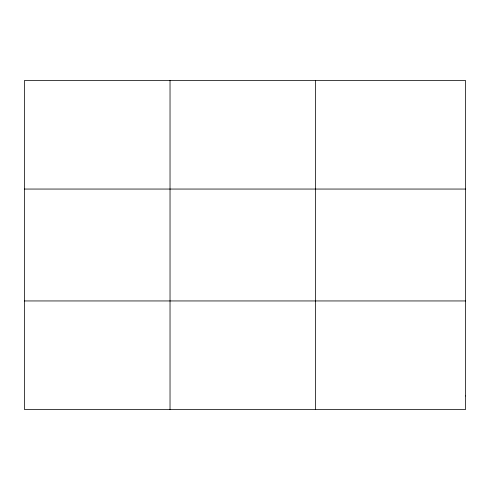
<?xml version="1.0" encoding="UTF-8"?>
<svg xmlns="http://www.w3.org/2000/svg" width="490" height="490" viewBox="0 0 490 490"><rect width="100%" height="100%" fill="white"/><g stroke="black" fill="none" stroke-linecap="round" stroke-linejoin="round"><path stroke-width="0.73" d="M170.03 80.458L170.03 409.542M315.56 80.458L315.56 409.542M24.5 189.054L465.5 189.054M24.5 300.946L465.5 300.946M465.5 395.963L465.5 409.542L24.5 409.542L24.5 80.458L465.5 80.458L465.5 395.963"/></g></svg>
